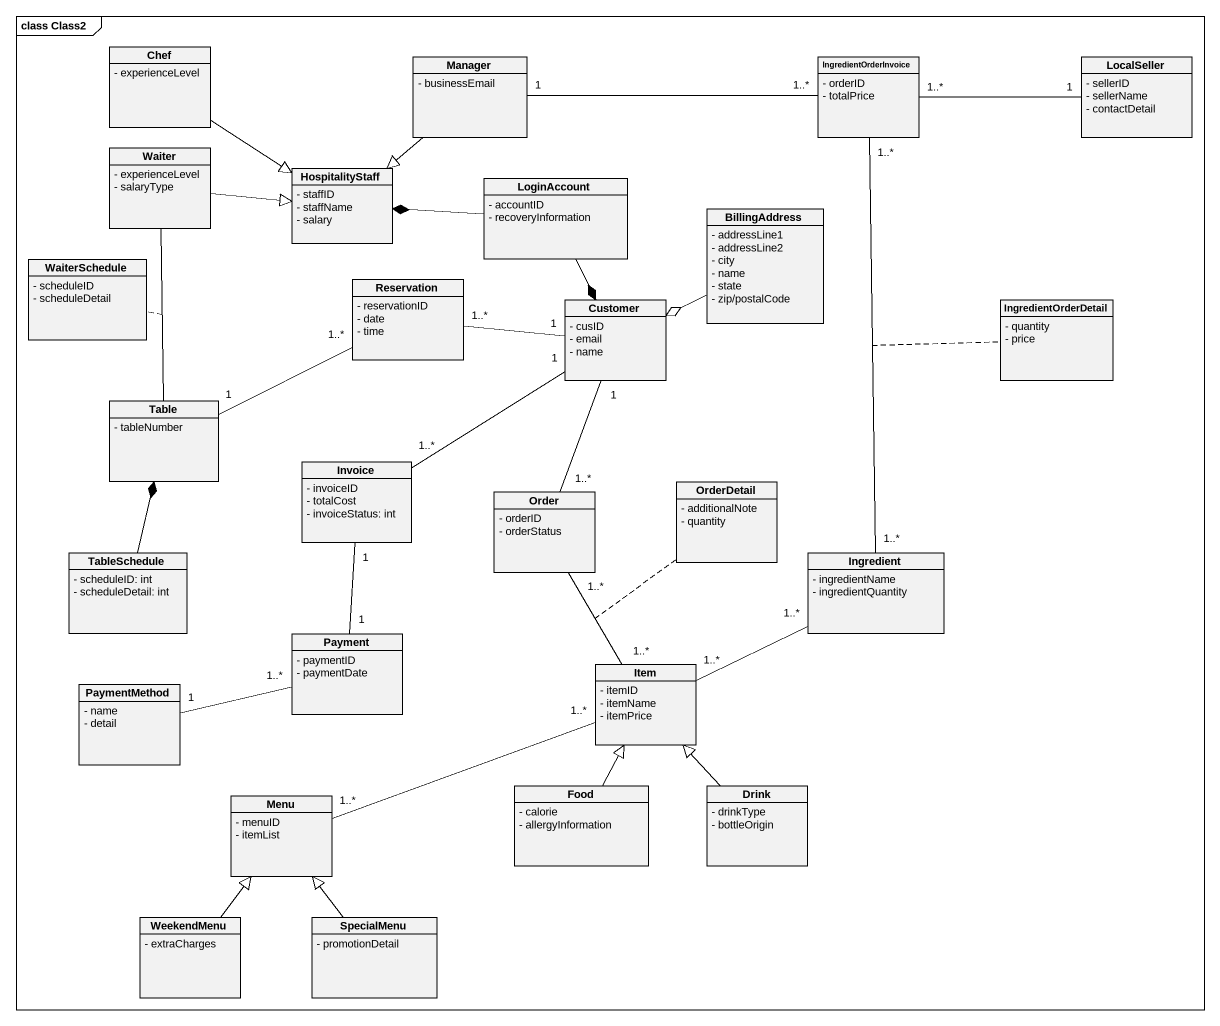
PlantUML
@startuml
mainframe class Class2
hide circle
hide empty members
skinparam classAttributeIconSize 0
class Chef {
  - experienceLevel
}
class Manager {
  - businessEmail
}
class IngredientOrderInvoice {
  - orderID
  - totalPrice
}
class LocalSeller {
  - sellerID
  - sellerName
  - contactDetail
}
class Waiter {
  - experienceLevel
  - salaryType
}
class HospitalityStaff {
  - staffID
  - staffName
  - salary
}
class LoginAccount {
  - accountID
  - recoveryInformation
}
class BillingAddress {
  - addressLine1
  - addressLine2
  - city
  - name
  - state
  - zip/postalCode
}
class WaiterSchedule {
  - scheduleID
  - scheduleDetail
}
class Reservation {
  - reservationID
  - date
  - time
}
class Customer {
  - cusID
  - email
  - name
}
class IngredientOrderDetail {
  - quantity
  - price
}
class Table {
  - tableNumber
}
class Invoice {
  - invoiceID
  - totalCost
  - invoiceStatus: int
}
class Order {
  - orderID
  - orderStatus
}
class OrderDetail {
  - additionalNote
  - quantity
}
class TableSchedule {
  - scheduleID: int
  - scheduleDetail: int
}
class Ingredient {
  - ingredientName
  - ingredientQuantity
}
class Payment {
  - paymentID
  - paymentDate
}
class PaymentMethod {
  - name
  - detail
}
class Item {
  - itemID
  - itemName
  - itemPrice
}
class Food {
  - calorie
  - allergyInformation
}
class Drink {
  - drinkType
  - bottleOrigin
}
class Menu {
  - menuID
  - itemList
}
class WeekendMenu {
  - extraCharges
}
class SpecialMenu {
  - promotionDetail
}
Chef --|> HospitalityStaff
Manager "1" -right- "1..*" IngredientOrderInvoice
Manager --|> HospitalityStaff
IngredientOrderInvoice "1..*" -- "1..*" Ingredient
(IngredientOrderInvoice, Ingredient) .. IngredientOrderDetail
LocalSeller "1" -left- "1..*" IngredientOrderInvoice
Waiter -right-|> HospitalityStaff
Waiter -- Table
(Waiter, Table) .. WaiterSchedule
LoginAccount -left-* HospitalityStaff
LoginAccount --* Customer
BillingAddress -left-o Customer
Reservation "1..*" -left- "1" Table
Customer "1" -left- "1..*" Reservation
Customer "1" -- "1..*" Order
Invoice "1..*" -up- "1" Customer
Invoice "1" -- "1" Payment
Order "1..*" -- "1..*" Item
(Order, Item) .. OrderDetail
TableSchedule -up-* Table
Payment "1..*" -left- "1" PaymentMethod
Item "1..*" -right- "1..*" Ingredient
Item "1..*" -left- "1..*" Menu
Food -up-|> Item
Drink -up-|> Item
WeekendMenu -up-|> Menu
SpecialMenu -up-|> Menu
@enduml
